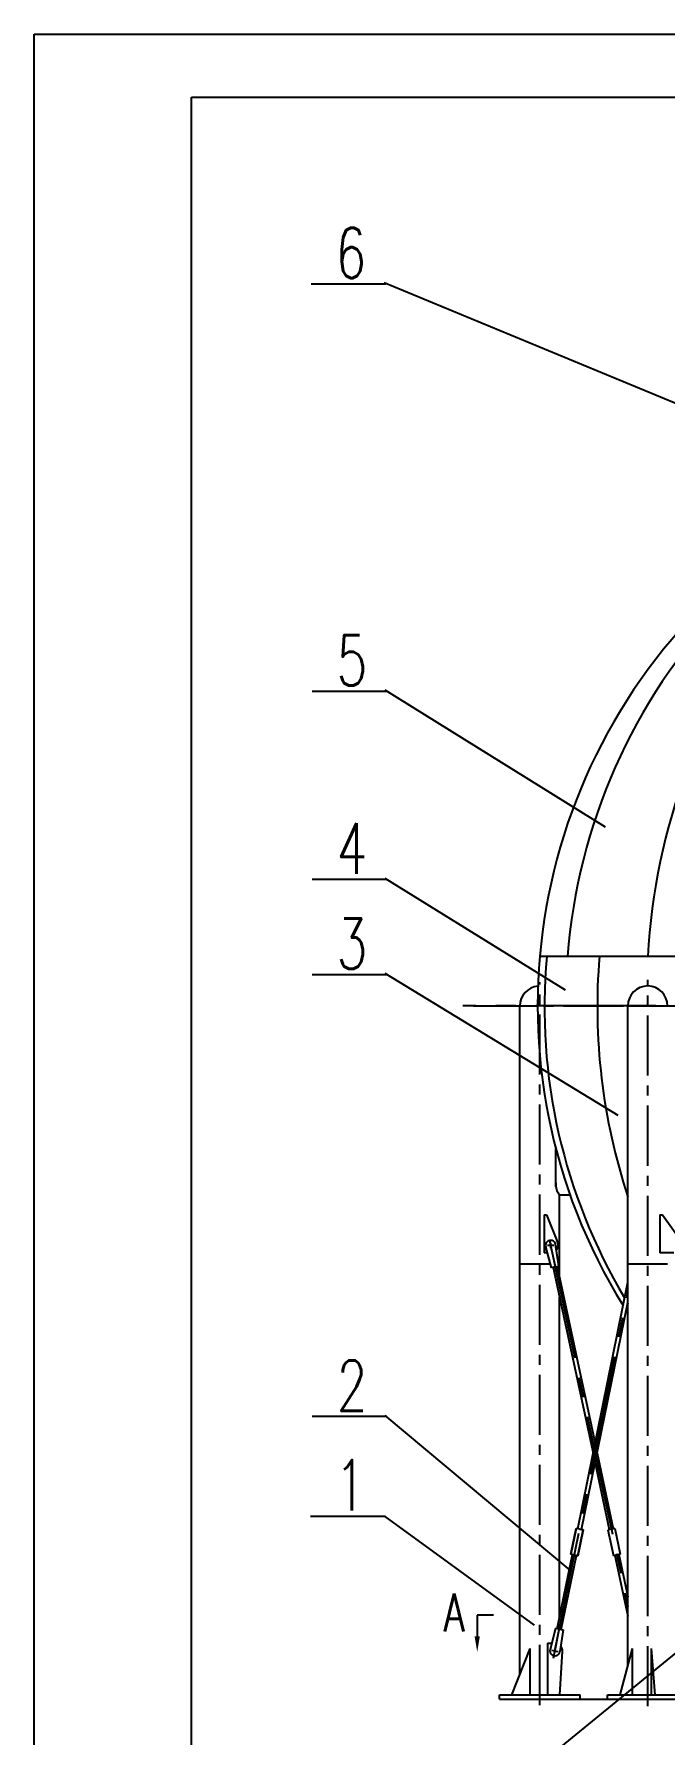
# Model space of a CAD drawing. Extents: x -26172 to 54233, y -464 to 48004.
# Drawn here: x 13313 to 13413.1, y 40145.3 to 40415.1 of the extents above; entities that cross this region are included whole.
import ezdxf

# ---------------------------------------------------------------- set-up
doc = ezdxf.new("R2010")
doc.units = 0
doc.linetypes.add('CENTER2', pattern=[28.575, 19.05, -3.175, 3.175, -3.175])
doc.layers.get('0').update_dxf_attribs({"linetype": 'CONTINUOUS'})
doc.layers.get('DEFPOINTS').update_dxf_attribs({"linetype": 'CONTINUOUS'})
for name, color, linetype in [('图层1', 7, 'CONTINUOUS'), ('图层2', 1, 'CONTINUOUS'), ('图层3', 2, 'CENTER2')]:
    doc.layers.add(name, color=color, linetype=linetype)
doc.styles.add('文字', font='txt.shx', dxfattribs={"width": 0.71, "bigfont": 'hzfs.shx'})

msp = doc.modelspace()

# ---------------------------------------------------------------- linework, layer by layer
at = {"color": 1, "linetype": 'BYBLOCK'}
msp.add_line((13383.303, 40164.287), (13383.303, 40160.95), dxfattribs=at)
msp.add_solid([(13383.719, 40160.95), (13382.886, 40160.95), (13383.303, 40158.45)], dxfattribs=at)
at = {"layer": 'DEFPOINTS', "color": 0, "linetype": 'BYBLOCK'}
msp.add_point((13383.303, 40158.45), dxfattribs=at)
at = {"layer": '图层1'}
for p, q in [((13337.959, 39831.116), (13337.959, 40405.116)), ((13337.959, 40405.116), (14143.959, 40405.116)), ((13572.547, 40268.803), (13393.232, 40268.803)), ((13390.082, 40155.022), (13390.082, 40260.959)), ((13390.082, 40260.959), (13392.89, 40260.959)), ((13407.205, 40156.447), (13407.205, 40260.959)), ((13407.205, 40260.959), (13413.505, 40260.959)), ((13395.787, 40232.249), (13395.787, 40238.307)), ((13396.382, 40217.815), (13396.382, 40230.959)), ((13396.382, 40230.959), (13398.037, 40230.959)), ((13393.919, 40227.801), (13394.275, 40227.801)), ((13393.919, 40227.801), (13394.275, 40227.801)), ((13393.919, 40227.801), (13393.919, 40221.801)), ((13394.275, 40227.801), (13396.044, 40223.453)), ((13412.305, 40227.801), (13412.305, 40221.801)), ((13412.305, 40227.801), (13412.705, 40227.801)), ((13412.705, 40227.801), (13415.676, 40223.705)), ((13394.444, 40221.801), (13393.919, 40221.801)), ((13395.099, 40219.415), (13394.183, 40222.752)), ((13395.632, 40222.959), (13395.632, 40222.959)), ((13396.272, 40219.666), (13395.746, 40223.085)), ((13414.509, 40221.801), (13412.305, 40221.801)), ((13394.95, 40219.959), (13390.082, 40219.959)), ((13395.686, 40219.538), (13395.099, 40219.413)), ((13395.374, 40219.471), (13401.68, 40189.986)), ((13395.686, 40219.541), (13396.272, 40219.666)), ((13395.999, 40219.607), (13402, 40191.554)), ((13413.505, 40219.959), (13407.205, 40219.959)), ((13399.247, 40178.027), (13407.205, 40217.137)), ((13396.382, 40163.949), (13396.382, 40214.755)), ((13399.874, 40177.899), (13407.205, 40213.927)), ((13402.334, 40189.989), (13404.894, 40178.022)), ((13402.015, 40188.421), (13404.268, 40177.888)), ((13398.184, 40173.957), (13399.022, 40178.073)), ((13399.022, 40178.073), (13398.184, 40173.957)), ((13400.099, 40177.853), (13399.022, 40178.073)), ((13405.119, 40178.07), (13404.043, 40177.84)), ((13405.119, 40178.07), (13404.581, 40177.955)), ((13405.119, 40178.07), (13405.997, 40173.963)), ((13399.262, 40173.738), (13400.099, 40177.853)), ((13400.099, 40177.853), (13399.262, 40173.738)), ((13399.559, 40177.963), (13400.099, 40177.853)), ((13404.043, 40177.84), (13404.922, 40173.732)), ((13396.017, 40162.152), (13398.409, 40173.911)), ((13396.644, 40162.024), (13399.037, 40173.784)), ((13399.262, 40173.738), (13398.184, 40173.957)), ((13398.722, 40173.848), (13399.262, 40173.738)), ((13398.722, 40173.848), (13398.722, 40173.848)), ((13405.997, 40173.963), (13404.922, 40173.732)), ((13405.147, 40173.781), (13407.205, 40164.156)), ((13405.997, 40173.963), (13405.46, 40173.848)), ((13405.772, 40173.914), (13407.205, 40167.215)), ((13385.909, 40164.287), (13383.303, 40164.287)), ((13395.742, 40162.208), (13394.859, 40158.863)), ((13396.33, 40162.088), (13395.742, 40162.208)), ((13396.33, 40162.088), (13396.918, 40161.969)), ((13396.918, 40161.969), (13396.424, 40158.544)), ((13394.432, 40159.859), (13394.432, 40151.659)), ((13394.432, 40159.859), (13395.122, 40159.859)), ((13391.663, 40159.041), (13388.759, 40151.659)), ((13391.663, 40159.041), (13391.663, 40151.659)), ((13395.946, 40158.595), (13395.946, 40158.595)), ((13396.432, 40151.659), (13396.83, 40158.59)), ((13407.901, 40159.041), (13405.922, 40151.659)), ((13407.901, 40159.041), (13407.901, 40151.659)), ((13410.922, 40159.041), (13410.922, 40151.659)), ((13410.922, 40159.041), (13411.483, 40151.659)), ((13386.832, 40151.659), (13399.632, 40151.659)), ((13386.832, 40150.959), (13386.832, 40151.659)), ((13399.632, 40150.959), (13399.632, 40151.659)), ((13403.955, 40151.659), (13416.755, 40151.659)), ((13403.955, 40150.959), (13403.955, 40151.659)), ((13386.832, 40150.959), (13399.632, 40150.959)), ((13403.955, 40150.959), (13416.755, 40150.959))]:
    msp.add_line(p, q, dxfattribs=at)
for centre, radius, start, end in [((13482.89, 40260.959), 90, 328.13415, 211.86585), ((13488.698, 40261.745), 91.35, 136.52472, 175.56922), ((13508.943, 40263.428), 98.734, 141.7172, 176.87976), ((13483.969, 40260.743), 89.995, 174.86194, 210.83182), ((13498.631, 40260.802), 96.265, 175.23295, 198.24412), ((13393.232, 40260.959), 3.15, 95.24207, 180), ((13410.355, 40260.959), 3.15, 0, 180), ((13398.156, 40232.56), 2.39, 172.52528, 222.06456), ((13394.955, 40222.963), 0.8, 8.75692, 195.34105), ((13394.932, 40223.001), 1.2, 321.65829, 22.13464), ((13483.969, 40260.743), 89.995, 211.4334, 211.4625), ((13482.89, 40260.959), 90, 212.45599, 212.76065), ((13395.632, 40158.659), 1.2, 356.71338, 39.98394), ((13395.632, 40158.659), 0.8, 165.21012, 351.79425)]:
    msp.add_arc(centre, radius, start, end, dxfattribs=at)
at = {"layer": '图层2'}
for p, q in [((13312.959, 40415.116), (14153.959, 40415.116)), ((13312.959, 39821.116), (13312.959, 40415.116)), ((13368.802, 40375.45), (13356.937, 40375.45)), ((13449.149, 40342.264), (13368.552, 40375.632)), ((13368.965, 40310.836), (13357.101, 40310.836)), ((13403.642, 40289.322), (13368.716, 40311.018)), ((13368.965, 40280.991), (13357.101, 40280.991)), ((13397.295, 40263.436), (13368.716, 40281.173)), ((13368.965, 40265.896), (13357.101, 40265.896)), ((13405.69, 40243.59), (13368.716, 40266.078)), ((13368.965, 40195.796), (13357.101, 40195.796)), ((13398.074, 40171.431), (13368.716, 40195.978)), ((13444.434, 40182.477), (13375.81, 40126.54)), ((13368.716, 40179.983), (13356.851, 40179.983)), ((13392.369, 40162.721), (13368.716, 40179.983)), ((13399.632, 40150.959), (13566.147, 40150.959))]:
    msp.add_line(p, q, dxfattribs=at)
at = {"layer": '图层3', "ltscale": 0.5}
for p, q in [((13393.232, 40150.051), (13393.232, 40264.74)), ((13410.355, 40149.883), (13410.355, 40265.069)), ((13382.691, 40260.959), (13584.753, 40260.959))]:
    msp.add_line(p, q, dxfattribs=at)
at = {"layer": '图层3'}
for p, q in [((13583.089, 40260.959), (13381.026, 40260.959)), ((13395.453, 40222.959), (13394.457, 40222.959)), ((13394.787, 40223.746), (13407.205, 40165.685)), ((13394.955, 40223.381), (13394.955, 40222.536)), ((13394.955, 40222.963), (13395.863, 40218.709)), ((13395.718, 40222.959), (13395.717, 40222.959)), ((13396.382, 40219.959), (13396.227, 40219.959)), ((13395.632, 40158.659), (13407.205, 40215.532)), ((13395.549, 40158.249), (13396.487, 40162.862)), ((13395.393, 40157.483), (13395.872, 40159.834)), ((13395.108, 40158.765), (13396.084, 40158.567)), ((13396.432, 40158.659), (13396.431, 40158.659))]:
    msp.add_line(p, q, dxfattribs=at)

# ---------------------------------------------------------------- texts
at = {"color": 1, "linetype": 'BYBLOCK', "extrusion": (0, 0, -1), "insert": (13381.287, 40167.725), "char_height": 6, "width": 3.69345, "attachment_point": 1, "text_direction": (-1, 0, 0), "style": '文字'}
msp.add_mtext('A', dxfattribs=at)
at = {"layer": '图层2', "char_height": 8, "width": 7.981, "attachment_point": 1, "style": '文字'}
for s, insert in [('6', (13360.821, 40384.378)), ('5', (13360.984, 40319.765)), ('4', (13360.984, 40289.919)), ('3', (13360.984, 40274.825)), ('2', (13360.984, 40204.724)), ('1', (13360.735, 40188.911))]:
    msp.add_mtext(s, dxfattribs=dict(at, insert=insert))

doc.saveas('drawing.dxf')
